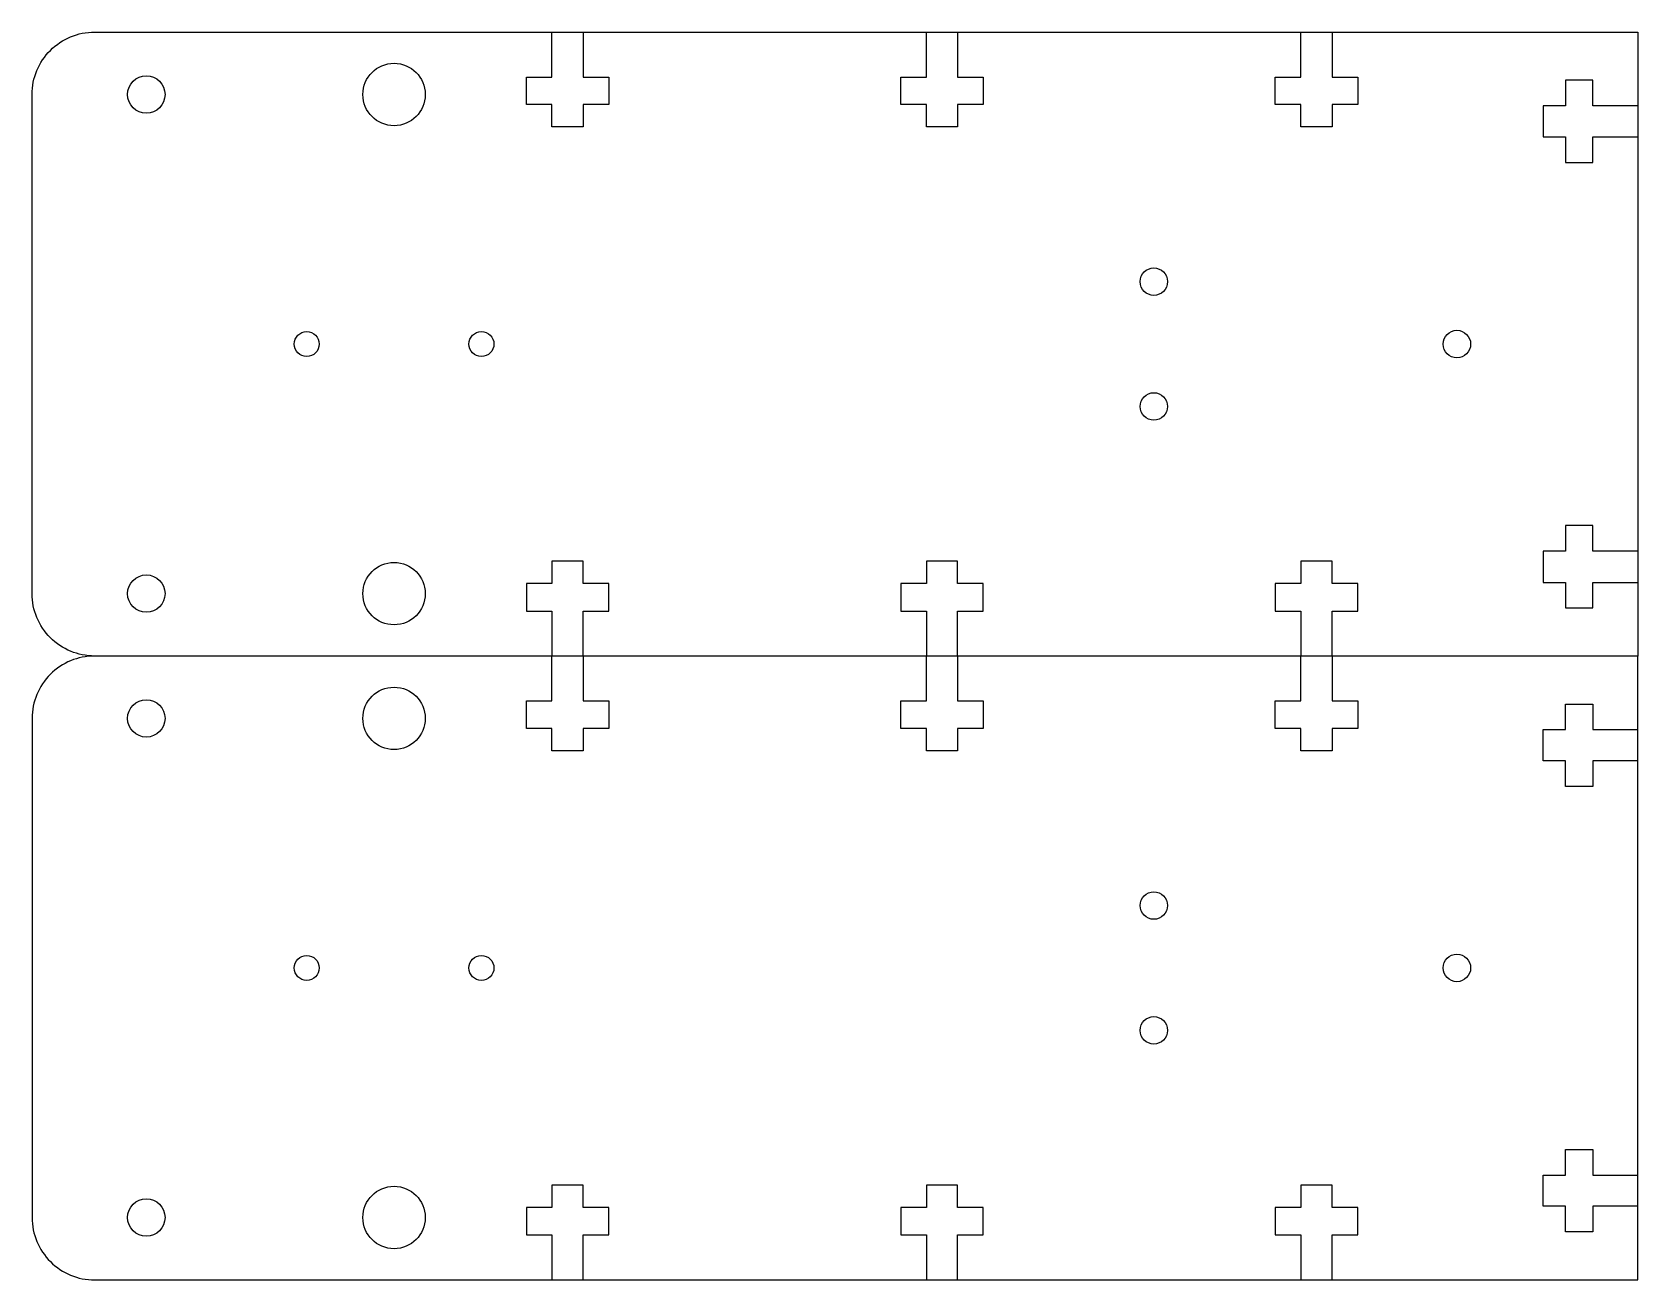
# Model space of a CAD drawing. Extents: x -23 to 105, y 50 to 150.
import ezdxf

# ---------------------------------------------------------------- set-up
doc = ezdxf.new("R2010")
doc.units = 0
doc.layers.add('CAMERA_TOP_RAIL', color=1, linetype='CONTINUOUS')

msp = doc.modelspace()

# ---------------------------------------------------------------- linework, layer by layer
at = {"layer": 'CAMERA_TOP_RAIL'}
for points in [[(105.5, 100), (-18.15, 100, -0.414214), (-23.15, 105), (-23.15, 145, -0.414214), (-18.15, 150), (105.5, 150), (105.5, 100)], [(105.5, 100), (-18.15, 100, 0.414214), (-23.15, 95), (-23.15, 55, 0.414214), (-18.15, 50), (105.5, 50), (105.5, 100)]]:
    msp.add_lwpolyline(points, format="xyb", dxfattribs=at)
for points in [[(21, 150), (21, 146.4), (23.05, 146.4), (23.05, 144.2), (21, 144.2), (21, 142.4), (18.5, 142.4), (18.5, 144.2), (16.45, 144.2), (16.45, 146.4), (18.5, 146.4), (18.5, 150)], [(51, 150), (51, 146.4), (53.05, 146.4), (53.05, 144.2), (51, 144.2), (51, 142.4), (48.5, 142.4), (48.5, 144.2), (46.45, 144.2), (46.45, 146.4), (48.5, 146.4), (48.5, 150)], [(81, 150), (81, 146.4), (83.05, 146.4), (83.05, 144.2), (81, 144.2), (81, 142.4), (78.5, 142.4), (78.5, 144.2), (76.45, 144.2), (76.45, 146.4), (78.5, 146.4), (78.5, 150)], [(105.5, 144.1), (101.9, 144.1), (101.9, 146.15), (99.7, 146.15), (99.7, 144.1), (97.9, 144.1), (97.9, 141.6), (99.7, 141.6), (99.7, 139.55), (101.9, 139.55), (101.9, 141.6), (105.5, 141.6)], [(105.5, 108.4), (101.9, 108.4), (101.9, 110.45), (99.7, 110.45), (99.7, 108.4), (97.9, 108.4), (97.9, 105.9), (99.7, 105.9), (99.7, 103.85), (101.9, 103.85), (101.9, 105.9), (105.5, 105.9)], [(21, 100), (21, 103.6), (23.05, 103.6), (23.05, 105.8), (21, 105.8), (21, 107.6), (18.5, 107.6), (18.5, 105.8), (16.45, 105.8), (16.45, 103.6), (18.5, 103.6), (18.5, 100)], [(51, 100), (51, 103.6), (53.05, 103.6), (53.05, 105.8), (51, 105.8), (51, 107.6), (48.5, 107.6), (48.5, 105.8), (46.45, 105.8), (46.45, 103.6), (48.5, 103.6), (48.5, 100)], [(81, 100), (81, 103.6), (83.05, 103.6), (83.05, 105.8), (81, 105.8), (81, 107.6), (78.5, 107.6), (78.5, 105.8), (76.45, 105.8), (76.45, 103.6), (78.5, 103.6), (78.5, 100)], [(21, 100), (21, 96.4), (23.05, 96.4), (23.05, 94.2), (21, 94.2), (21, 92.4), (18.5, 92.4), (18.5, 94.2), (16.45, 94.2), (16.45, 96.4), (18.5, 96.4), (18.5, 100)], [(51, 100), (51, 96.4), (53.05, 96.4), (53.05, 94.2), (51, 94.2), (51, 92.4), (48.5, 92.4), (48.5, 94.2), (46.45, 94.2), (46.45, 96.4), (48.5, 96.4), (48.5, 100)], [(81, 100), (81, 96.4), (83.05, 96.4), (83.05, 94.2), (81, 94.2), (81, 92.4), (78.5, 92.4), (78.5, 94.2), (76.45, 94.2), (76.45, 96.4), (78.5, 96.4), (78.5, 100)], [(105.5, 91.6), (101.9, 91.6), (101.9, 89.55), (99.7, 89.55), (99.7, 91.6), (97.9, 91.6), (97.9, 94.1), (99.7, 94.1), (99.7, 96.15), (101.9, 96.15), (101.9, 94.1), (105.5, 94.1)], [(105.5, 55.9), (101.9, 55.9), (101.9, 53.85), (99.7, 53.85), (99.7, 55.9), (97.9, 55.9), (97.9, 58.4), (99.7, 58.4), (99.7, 60.45), (101.9, 60.45), (101.9, 58.4), (105.5, 58.4)], [(21, 50), (21, 53.6), (23.05, 53.6), (23.05, 55.8), (21, 55.8), (21, 57.6), (18.5, 57.6), (18.5, 55.8), (16.45, 55.8), (16.45, 53.6), (18.5, 53.6), (18.5, 50)], [(51, 50), (51, 53.6), (53.05, 53.6), (53.05, 55.8), (51, 55.8), (51, 57.6), (48.5, 57.6), (48.5, 55.8), (46.45, 55.8), (46.45, 53.6), (48.5, 53.6), (48.5, 50)], [(81, 50), (81, 53.6), (83.05, 53.6), (83.05, 55.8), (81, 55.8), (81, 57.6), (78.5, 57.6), (78.5, 55.8), (76.45, 55.8), (76.45, 53.6), (78.5, 53.6), (78.5, 50)]]:
    msp.add_lwpolyline(points, dxfattribs=at)
for centre, radius in [((5.85, 145), 2.5), ((-14, 145), 1.5), ((66.72, 130), 1.1), ((91, 125), 1.1), ((-1.15, 125), 1), ((12.85, 125), 1), ((66.72, 120), 1.1), ((5.85, 105), 2.5), ((-14, 105), 1.5), ((-14, 95), 1.5), ((5.85, 95), 2.5), ((66.72, 80), 1.1), ((-1.15, 75), 1), ((12.85, 75), 1), ((91, 75), 1.1), ((66.72, 70), 1.1), ((5.85, 55), 2.5), ((-14, 55), 1.5)]:
    msp.add_circle(centre, radius, dxfattribs=at)

doc.saveas('drawing.dxf')
